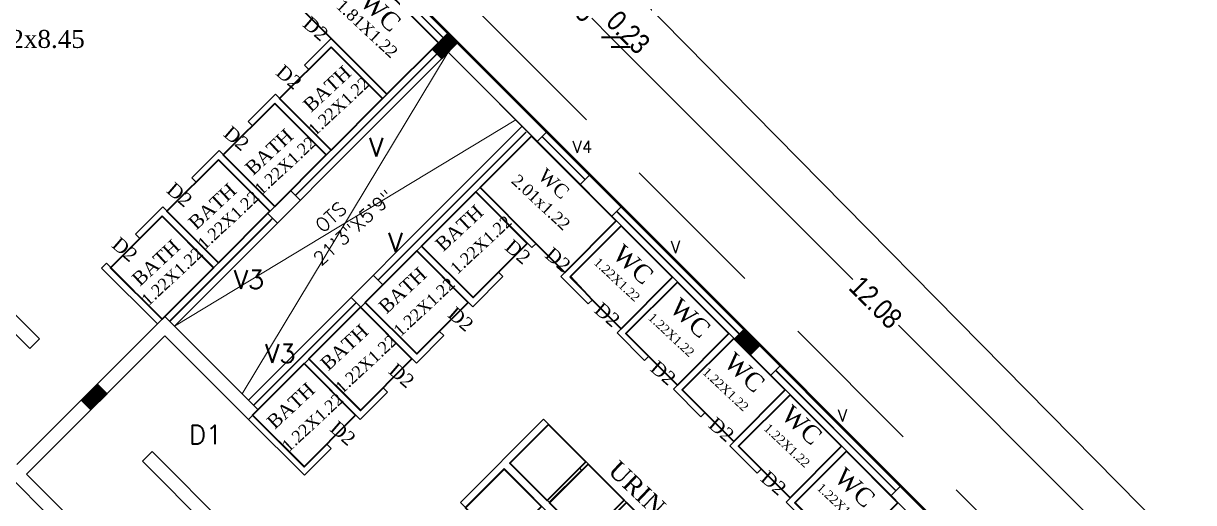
# Model space of a CAD drawing. Header units: metres. Extents: x 43 to 977, y 102 to 459.
# Drawn here: x 578.72 to 598.31, y 241.46 to 249.47 of the extents above; entities that cross this region are included whole.
import ezdxf

# ---------------------------------------------------------------- set-up
doc = ezdxf.new("R2010")
doc.units = ezdxf.units.M
doc.header["$MEASUREMENT"] = 0
doc.header["$PDMODE"] = 3
doc.linetypes.add('HIDDEN', pattern=[0.375, 0.25, -0.125])
doc.layers.get('0').update_dxf_attribs({"lineweight": 0})
doc.layers.get('Defpoints').update_dxf_attribs({"lineweight": 0})
doc.layers.add('BLK_1_FLR_1_BLT_UP_AREA_EXISTING', color=10, linetype='Continuous')
for name, color, linetype, lineweight in [('BLK_1_FLR_1_URINAL', 4, 'Continuous', 35), ('BLK_1_FLR_1_WATER_CLOSET', 4, 'Continuous', 35), ('Column', 1, 'Continuous', 0), ('fence', 15, 'Continuous', 0), ('hatch', 7, 'Continuous', 0), ('ILAND', 7, 'Continuous', 0), ('TEXT', 130, 'Continuous', 0), ('WALL', 7, 'Continuous', 0), ('WIN', 13, 'Continuous', 0)]:
    doc.layers.add(name, color=color, linetype=linetype, lineweight=lineweight)
doc.styles.get("Standard").update_dxf_attribs({"font": 'romans.shx'})
doc.styles.add('style2', font='romantic.ttf')
doc.styles.add('visa', font='swissc.ttf')
doc.dimstyles.new('o3', dxfattribs={"dimscale": 0.23, "dimtxt": 0.9, "dimasz": 1, "dimexe": 5, "dimexo": 9, "dimgap": 0.23, "dimtad": 0, "dimzin": 3, "dimdsep": 46, "dimtxsty": 'visa', "dimblk": 'ARCHTICK', "dimcen": 0.09, "dimse1": 1, "dimse2": 1, "dimclrd": 7, "dimclre": 256, "dimclrt": 7, "dimadec": 0, "dimazin": 0, "dimtfac": 0.23, "dimtofl": 0, "dimtmove": 2, "dimatfit": 1, "dimldrblk": 'ARCHTICK', "dimfxl": 0, "dimtolj": 1, "dimtzin": 0, "dimarcsym": 0})
pattern_1 = [(135, (5956.3322182, 1819.7044425), (0.0022447263868, 0.0022447263868), [])]

# ---------------------------------------------------------------- blocks, each defined once
blk = doc.blocks.new('_ArchTick')
at = {"color": 0, "const_width": 0.15}
blk.add_lwpolyline([(-0.5, -0.5), (0.5, 0.5)], dxfattribs=at)
blk = doc.blocks.new('*D217')
at = {"layer": 'Defpoints', "color": 0, "lineweight": 30}
for p in [(577.964, 255.262), (587.158, 250.639), (584.495, 247.976)]:
    blk.add_point(p, dxfattribs=at)
at = {"layer": 'WALL', "color": 7, "lineweight": -2}
for p, q in [((580.249, 257.548), (583.397, 254.4)), ((587.158, 250.639), (584.01, 253.787))]:
    blk.add_line(p, q, dxfattribs=at)
at = {"layer": 'WALL', "color": 7, "lineweight": -2, "xscale": 0.23, "yscale": 0.23, "zscale": 0.23}
for p, rotation in [((580.249, 257.548), 135.0000000061167), ((587.158, 250.639), 315.0000000061167)]:
    blk.add_blockref('_ArchTick', p, dxfattribs=dict(at, rotation=rotation))
at = {"layer": 'WALL', "color": 7, "insert": (583.704, 254.093), "char_height": 0.345, "attachment_point": 5, "rotation": 315, "style": 'visa'}
blk.add_mtext('\\A1;9.77', dxfattribs=at)
blk = doc.blocks.new('*D218')
at = {"layer": 'Defpoints', "color": 0, "lineweight": 30}
for p in [(587.32, 250.477), (584.495, 247.976), (584.686, 247.843)]:
    blk.add_point(p, dxfattribs=at)
at = {"layer": 'WALL', "color": 7, "lineweight": -2}
blk.add_line((587.158, 250.639), (587.32, 250.477), dxfattribs=at)
at = {"layer": 'WALL', "color": 7, "lineweight": -2, "xscale": 0.23, "yscale": 0.23, "zscale": 0.23}
for p, rotation in [((587.158, 250.639), 135.0000000061167), ((587.32, 250.477), 315.0000000061167)]:
    blk.add_blockref('_ArchTick', p, dxfattribs=dict(at, rotation=rotation))
at = {"layer": 'WALL', "color": 7, "insert": (587.419, 250.719), "char_height": 0.345, "attachment_point": 5, "rotation": 315, "style": 'visa'}
blk.add_mtext('\\A1;0.23', dxfattribs=at)
blk = doc.blocks.new('*D219')
at = {"layer": 'Defpoints', "color": 0, "lineweight": 30}
for p in [(588.558, 249.239), (584.686, 247.843), (585.775, 246.456)]:
    blk.add_point(p, dxfattribs=at)
at = {"layer": 'WALL', "color": 7, "lineweight": -2}
for p, q in [((587.32, 250.477), (587.639, 250.158)), ((588.558, 249.239), (588.238, 249.559))]:
    blk.add_line(p, q, dxfattribs=at)
at = {"layer": 'WALL', "color": 7, "lineweight": -2, "xscale": 0.23, "yscale": 0.23, "zscale": 0.23}
for p, rotation in [((587.32, 250.477), 135.0000000061167), ((588.558, 249.239), 315.0000000061167)]:
    blk.add_blockref('_ArchTick', p, dxfattribs=dict(at, rotation=rotation))
at = {"layer": 'WALL', "color": 7, "insert": (587.939, 249.858), "char_height": 0.345, "attachment_point": 5, "rotation": 315, "style": 'visa'}
blk.add_mtext('\\A1;1.75', dxfattribs=at)
blk = doc.blocks.new('*D220')
at = {"layer": 'Defpoints', "color": 0, "lineweight": 30}
for p in [(588.719, 249.077), (585.775, 246.456), (585.953, 246.311)]:
    blk.add_point(p, dxfattribs=at)
at = {"layer": 'WALL', "color": 7, "lineweight": -2}
blk.add_line((588.558, 249.239), (588.719, 249.077), dxfattribs=at)
at = {"layer": 'WALL', "color": 7, "lineweight": -2, "xscale": 0.23, "yscale": 0.23, "zscale": 0.23}
for p, rotation in [((588.558, 249.239), 135.0000000061167), ((588.719, 249.077), 315.0000000061167)]:
    blk.add_blockref('_ArchTick', p, dxfattribs=dict(at, rotation=rotation))
at = {"layer": 'WALL', "color": 7, "insert": (588.847, 249.325), "char_height": 0.345, "attachment_point": 5, "rotation": 315, "style": 'visa'}
blk.add_mtext('\\A1;0.23', dxfattribs=at)
blk = doc.blocks.new('*D221')
at = {"layer": 'Defpoints', "color": 0, "lineweight": 30}
for p in [(585.953, 246.311), (597.259, 240.538), (594.918, 238.196)]:
    blk.add_point(p, dxfattribs=at)
at = {"layer": 'WALL', "color": 7, "lineweight": -2}
for p, q in [((588.719, 249.077), (592.608, 245.189)), ((597.259, 240.538), (593.371, 244.426))]:
    blk.add_line(p, q, dxfattribs=at)
at = {"layer": 'WALL', "color": 7, "lineweight": -2, "xscale": 0.23, "yscale": 0.23, "zscale": 0.23}
for p, rotation in [((588.719, 249.077), 135.0000000061167), ((597.259, 240.538), 315.0000000061167)]:
    blk.add_blockref('_ArchTick', p, dxfattribs=dict(at, rotation=rotation))
at = {"layer": 'WALL', "color": 7, "insert": (592.989, 244.807), "char_height": 0.345, "attachment_point": 5, "rotation": 315, "style": 'visa'}
blk.add_mtext('\\A1;12.08', dxfattribs=at)
blk = doc.blocks.new('*D223')
at = {"layer": 'Defpoints', "color": 0, "lineweight": 30}
for p in [(569.811, 263.623), (598.148, 240.67), (595.255, 237.818)]:
    blk.add_point(p, dxfattribs=at)
at = {"layer": 'WALL', "color": 7, "lineweight": -2}
for p, q in [((572.704, 266.476), (585.041, 253.963)), ((598.148, 240.67), (585.81, 253.183))]:
    blk.add_line(p, q, dxfattribs=at)
at = {"layer": 'WALL', "color": 7, "lineweight": -2, "xscale": 0.23, "yscale": 0.23, "zscale": 0.23}
for p, rotation in [((572.704, 266.476), 134.5962407876201), ((598.148, 240.67), 314.5962407876201)]:
    blk.add_blockref('_ArchTick', p, dxfattribs=dict(at, rotation=rotation))
at = {"layer": 'WALL', "color": 7, "insert": (585.426, 253.573), "char_height": 0.345, "attachment_point": 5, "rotation": 314.5962, "style": 'visa'}
blk.add_mtext('\\A1;36.24', dxfattribs=at)

msp = doc.modelspace()

# ---------------------------------------------------------------- hatches: boundary and pattern name
at = {"layer": 'hatch'}
h = msp.add_hatch(dxfattribs=at)
h.set_pattern_fill('ANSI31', color=256, scale=0.025396, angle=90, style=0)
h.set_pattern_definition(pattern_1)
h.paths.add_polyline_path([(585.563, 249.04391), (585.72462, 248.88229), (585.99399, 249.15165), (585.83237, 249.31327)])
h = msp.add_hatch(dxfattribs=at)
h.set_pattern_fill('ANSI31', color=256, scale=0.025396, angle=90, style=0)
h.set_pattern_definition(pattern_1)
h.paths.add_polyline_path([(585.563, 249.04391), (585.72462, 248.88229), (585.99399, 249.15165), (585.83237, 249.31327)])
h = msp.add_hatch(dxfattribs=at)
h.set_pattern_fill('ANSI31', color=256, scale=0.025396, angle=180, style=0)
h.set_pattern_definition([(225, (5961.393862, -1326.462779), (0.0022447263868, -0.0022447263868), [])])
h.paths.add_polyline_path([(590.89401, 243.92839), (591.05563, 244.09001), (590.78626, 244.35938), (590.62464, 244.19776)])
h = msp.add_hatch(dxfattribs=at)
h.set_pattern_fill('ANSI31', color=256, scale=0.025396, angle=90, style=0)
h.set_pattern_definition([(135, (5950.460014, 1813.8322383), (0.0022447263868, 0.0022447263868), [])])
h.paths.add_polyline_path([(579.69079, 243.1717), (579.85241, 243.01008), (580.12178, 243.27945), (579.96016, 243.44107)])

# ---------------------------------------------------------------- linework, layer by layer
at = {"layer": 'BLK_1_FLR_1_BLT_UP_AREA_EXISTING', "color": 26, "lineweight": 50}
msp.add_lwpolyline([(544.84303, 239.04831), (570.46811, 264.67339), (596.09318, 239.04831), (583.94261, 226.89774)], dxfattribs=at)
at = {"layer": 'BLK_1_FLR_1_URINAL', "color": 235, "lineweight": 35, "ltscale": 20}
for points in [[(588.13765, 242.13785), (587.51321, 242.76228), (586.86673, 242.1158), (587.49116, 241.49137)], [(586.76885, 242.01793), (586.12237, 241.37144), (586.74681, 240.74701), (587.39329, 241.39349)], [(588.17356, 242.10193), (587.52708, 241.45545), (588.13356, 240.84898), (588.78004, 241.49546)], [(588.81595, 241.45954), (588.16947, 240.81306), (588.77595, 240.20659), (589.42243, 240.85307)]]:
    msp.add_lwpolyline(points, close=True, dxfattribs=at)
at = {"layer": 'BLK_1_FLR_1_WATER_CLOSET', "color": 2, "lineweight": 35, "ltscale": 20}
for points in [[(584.25118, 250.56623), (583.3892, 249.70425), (583.869, 249.22445), (583.87247, 249.22099), (584.80627, 248.28718), (585.66825, 249.14916)], [(583.87247, 249.07733), (583.01049, 248.21535), (583.87247, 247.35338), (584.73444, 248.21535)], [(582.92968, 248.13454), (582.06771, 247.27257), (582.92968, 246.41059), (583.79166, 247.27257)], [(581.9869, 247.19176), (581.12492, 246.32978), (581.9869, 245.46781), (582.84887, 246.32978)], [(581.04411, 246.24897), (580.18214, 245.387), (581.04411, 244.52502), (581.90609, 245.387)]]:
    msp.add_lwpolyline(points, close=True, dxfattribs=at)
at = {"layer": 'BLK_1_FLR_1_WATER_CLOSET', "color": 1, "lineweight": 35, "ltscale": 20}
for points in [[(587.22881, 247.58859), (586.36684, 246.72662), (587.30065, 245.79281), (587.78551, 245.30795), (588.64748, 246.16992)], [(587.15698, 245.79281), (586.29501, 246.65479), (585.38814, 245.74792), (586.25011, 244.88594)], [(589.59027, 245.22714), (588.72829, 246.08911), (587.87875, 245.23957), (588.24343, 244.85003), (588.72829, 244.36516)], [(586.1693, 244.80513), (585.30733, 245.66711), (584.44535, 244.80513), (585.30733, 243.94316)], [(589.67108, 245.14633), (588.8091, 244.28435), (589.18622, 243.90724), (589.67108, 243.42238), (590.53305, 244.28435)], [(585.22652, 243.86235), (584.36454, 244.72432), (583.50257, 243.86235), (584.36454, 243.00037)], [(590.61386, 244.20354), (589.75189, 243.34157), (590.129, 242.96446), (590.61386, 242.47959), (591.47584, 243.34157)], [(584.28373, 242.91956), (583.42176, 243.78154), (582.55978, 242.91956), (583.42176, 242.05759)], [(591.55665, 243.26076), (590.69467, 242.39878), (591.07179, 242.02167), (591.55665, 241.53681), (592.41862, 242.39878)], [(592.49943, 242.31797), (591.63746, 241.456), (592.01457, 241.07889), (592.49943, 240.59402), (593.36141, 241.456)]]:
    msp.add_lwpolyline(points, close=True, dxfattribs=at)
at = {"layer": 'Column'}
for points in [[(585.563, 249.04391), (585.83237, 249.31327), (585.99399, 249.15165), (585.72462, 248.88229), (585.563, 249.04391)], [(590.62464, 244.19776), (590.89401, 243.92839), (591.05563, 244.09001), (590.78626, 244.35938), (590.62464, 244.19776)], [(579.69079, 243.1717), (579.96016, 243.44107), (580.12178, 243.27945), (579.85241, 243.01008), (579.69079, 243.1717)]]:
    msp.add_lwpolyline(points, dxfattribs=at)
at = {"layer": 'fence', "linetype": 'HIDDEN', "ltscale": 10}
msp.add_line((570.47018, 265.53744), (596.95723, 239.05038), dxfattribs=at)
at = {"layer": 'ILAND', "color": 5, "ltscale": 45}
msp.add_line((580.59766, 245.94618), (580.6695, 245.87435), dxfattribs=at)
at = {"layer": 'WALL'}
for p, q in [((572.78198, 250.40376), (578.99044, 244.1953)), ((585.23976, 249.58264), (585.67075, 249.15165)), ((585.40138, 249.74426), (585.83237, 249.31327)), ((583.87496, 249.22348), (583.42602, 248.77454)), ((583.87496, 249.22348), (584.80877, 248.28968)), ((585.83237, 249.31327), (585.99399, 249.15165)), ((585.83237, 249.31327), (585.99399, 249.15165)), ((578.61333, 242.09423), (585.563, 249.04391)), ((581.09125, 244.57216), (585.67075, 249.15165)), ((581.09125, 244.57216), (585.67049, 249.1514)), ((581.0915, 244.57241), (585.67075, 249.15165)), ((581.0915, 244.57241), (585.67075, 249.15165)), ((581.25312, 244.41079), (585.83237, 248.99003)), ((581.25312, 244.41079), (585.83237, 248.99003)), ((583.87496, 249.07982), (583.49785, 248.70271)), ((583.87496, 249.07982), (584.73694, 248.21785)), ((584.09118, 249.00727), (584.80877, 248.28968)), ((585.83237, 248.99003), (588.19606, 246.62634)), ((585.99399, 249.15165), (586.42497, 248.72067)), ((584.01935, 248.93544), (584.73694, 248.21785)), ((583.42602, 248.77454), (583.49785, 248.70271)), ((582.94116, 248.28968), (582.48323, 247.83175)), ((582.94116, 248.28968), (583.87496, 247.35587)), ((582.93218, 248.13704), (582.55507, 247.75992)), ((582.93218, 248.13704), (583.79415, 247.27506)), ((582.48323, 247.83175), (582.55507, 247.75992)), ((582.49142, 243.1725), (587.07066, 247.75174)), ((587.32186, 247.50053), (587.48349, 247.66215)), ((582.49142, 242.84926), (587.23228, 247.59012)), ((581.99837, 247.34689), (581.54045, 246.88897)), ((581.99837, 247.34689), (582.93218, 246.41309)), ((581.98939, 247.19425), (581.61228, 246.81714)), ((581.98939, 247.19425), (582.85137, 246.33228)), ((581.54045, 246.88897), (581.61228, 246.81714)), ((587.98057, 246.84183), (588.57318, 246.24922)), ((588.04242, 246.77998), (588.20404, 246.9416)), ((588.7348, 246.41084), (588.14219, 247.00345)), ((583.35717, 246.51484), (583.19555, 246.67646)), ((586.29847, 246.65631), (587.23228, 245.72251)), ((586.3703, 246.72815), (587.30411, 245.79434)), ((581.05559, 246.40411), (580.59766, 245.94618)), ((581.04661, 246.25147), (580.6695, 245.87435)), ((581.04661, 246.25147), (581.90858, 245.38949)), ((581.05559, 246.40411), (581.98939, 245.4703)), ((582.97682, 246.13449), (582.8152, 246.29611)), ((588.57318, 246.24922), (588.7348, 246.41084)), ((588.57318, 246.24922), (588.7348, 246.41084)), ((588.57318, 246.24922), (591.23318, 243.58922)), ((588.7348, 246.41084), (591.3948, 243.75084)), ((587.71714, 245.23765), (588.65095, 246.17145)), ((587.86978, 245.22867), (588.73176, 246.09064)), ((587.23228, 245.86617), (587.30411, 245.79434)), ((577.10487, 245.75763), (578.82882, 244.03368)), ((585.31079, 245.66864), (586.2446, 244.73483)), ((585.3916, 245.74945), (586.25358, 244.88747)), ((587.23228, 245.72251), (587.30411, 245.79434)), ((580.1128, 245.46132), (580.03199, 245.38051)), ((580.1128, 245.46132), (581.04661, 244.52752)), ((580.03199, 245.38051), (580.9658, 244.44671)), ((586.25358, 244.88747), (586.67559, 245.30948)), ((586.67559, 245.30948), (586.74742, 245.23765)), ((586.2446, 244.73483), (586.74742, 245.23765)), ((587.71714, 245.23765), (588.17506, 244.77972)), ((587.86978, 245.22867), (588.24689, 244.85155)), ((588.65992, 244.29486), (589.59373, 245.22867)), ((588.81257, 244.28588), (589.67454, 245.14786)), ((584.36801, 244.72585), (584.20639, 244.88747)), ((584.36801, 244.72585), (585.30181, 243.79204)), ((584.44882, 244.80666), (585.31079, 243.94469)), ((588.17506, 244.77972), (588.24689, 244.85155)), ((578.61333, 242.09423), (580.92988, 244.41079)), ((581.25312, 244.41079), (582.65304, 243.01088)), ((585.31079, 243.94469), (585.68791, 244.3218)), ((585.68791, 244.3218), (585.75974, 244.24997)), ((588.65992, 244.29486), (589.11785, 243.83694)), ((588.81257, 244.28588), (589.18968, 243.90877)), ((589.60271, 243.35208), (590.53652, 244.28588)), ((578.77495, 241.93261), (581.0915, 244.24917)), ((578.82882, 244.03368), (578.99044, 244.1953)), ((581.0915, 244.24917), (582.49142, 242.84926)), ((585.30181, 243.79204), (585.75974, 244.24997)), ((589.75535, 243.3431), (590.61733, 244.20507)), ((589.11785, 243.83694), (589.18968, 243.90877)), ((583.42522, 243.78307), (584.35903, 242.84926)), ((583.50603, 243.86388), (584.36801, 243.0019)), ((591.23318, 243.58922), (591.3948, 243.75084)), ((576.94998, 243.43434), (580.01404, 240.37028)), ((584.35903, 242.84926), (584.81695, 243.30718)), ((584.36801, 243.0019), (584.74512, 243.37901)), ((584.74512, 243.37901), (584.81695, 243.30718)), ((589.60271, 243.35208), (590.06063, 242.89415)), ((589.75535, 243.3431), (590.13246, 242.96598)), ((590.54549, 242.40929), (591.4793, 243.3431)), ((590.54549, 242.40929), (591.4793, 243.3431)), ((590.69814, 242.40031), (591.56011, 243.26229)), ((590.69814, 242.40031), (591.56011, 243.26229)), ((582.56325, 242.92109), (583.42522, 242.05912)), ((590.06063, 242.89415), (590.13246, 242.96598)), ((582.49142, 242.84926), (583.42522, 241.91545)), ((586.03989, 241.4601), (587.43073, 242.85093)), ((586.86506, 242.12364), (587.51154, 242.77012)), ((587.43073, 242.85093), (590.80431, 239.47736)), ((583.42522, 242.05912), (583.80234, 242.43623)), ((583.42522, 241.91545), (583.87417, 242.3644)), ((583.80234, 242.43623), (583.87417, 242.3644)), ((590.54549, 242.40929), (591.00342, 241.95137)), ((590.69814, 242.40031), (591.07525, 242.0232)), ((591.48828, 241.46651), (592.42209, 242.40031)), ((591.48828, 241.46651), (592.42209, 242.40031)), ((591.64092, 241.45753), (592.5029, 242.3195)), ((591.64092, 241.45753), (592.5029, 242.3195)), ((580.71439, 242.14811), (580.87601, 242.30973)), ((580.71439, 242.14811), (582.1151, 240.7474)), ((580.87601, 242.30973), (589.95368, 233.23205)), ((586.86506, 242.12364), (590.07702, 238.91169)), ((578.77495, 241.93261), (580.17566, 240.5319)), ((586.1207, 241.37929), (586.76719, 242.02577)), ((589.97914, 238.81381), (586.76719, 242.02577)), ((588.02823, 242.03794), (587.4895, 241.49921)), ((588.06415, 242.00203), (587.52541, 241.46329)), ((588.02823, 242.03794), (588.06415, 242.00203)), ((591.00342, 241.95137), (591.07525, 242.0232)), ((593.19282, 241.95282), (593.78543, 241.36021)), ((593.62381, 241.19859), (593.0312, 241.7912)), ((589.41347, 238.08652), (586.03989, 241.4601)), ((591.48828, 241.46651), (591.9462, 241.00858)), ((591.64092, 241.45753), (592.01803, 241.08041))]:
    msp.add_line(p, q, dxfattribs=at)
at = {"layer": 'WIN', "color": 7, "lineweight": 9}
for p, q in [((585.83237, 248.99003), (582.38447, 243.27945)), ((581.25312, 244.41079), (586.96371, 247.85869))]:
    msp.add_line(p, q, dxfattribs=at)
at = {"layer": 'WIN', "color": 7}
for p, q in [((586.42497, 248.72067), (588.14219, 247.00345)), ((587.98057, 246.84183), (586.69434, 248.12806)), ((588.20404, 246.9416), (587.48349, 247.66215)), ((587.32186, 247.50053), (588.04242, 246.77998)), ((590.3712, 244.4512), (588.57318, 246.24922)), ((588.7348, 246.41084), (590.53282, 244.61282)), ((584.74102, 245.09886), (584.5794, 245.26048)), ((581.25312, 244.41079), (581.09125, 244.57216)), ((591.3948, 243.75084), (593.19282, 241.95282)), ((593.0312, 241.7912), (591.23318, 243.58922)), ((593.40832, 241.73732), (593.2467, 241.5757))]:
    msp.add_line(p, q, dxfattribs=at)
at = {"layer": 'WIN', "const_width": 0.0254}
for points in [[(585.75156, 249.23246), (583.60335, 251.38067)], [(585.64444, 248.96373), (583.27636, 246.59565)], [(587.13839, 247.65785), (584.66021, 245.17967)], [(588.12323, 246.86079), (587.40268, 247.58134)], [(588.65399, 246.33003), (590.70545, 244.27857)], [(582.89601, 246.2153), (581.17206, 244.49135)], [(584.29022, 244.80075), (582.57669, 243.08722)], [(591.31399, 243.67003), (593.32751, 241.65651)]]:
    msp.add_lwpolyline(points, dxfattribs=at)

# ---------------------------------------------------------------- texts
at = {"layer": 'TEXT', "color": 4, "style": 'style2'}
for s, height, rotation, p in [('WC', 0.3, 316.979851, (584.33383, 249.80708)), ('1.81X1.22', 0.2, 316.979851, (583.94185, 249.74886)), ('D2', 0.23, 319.200057, (583.38028, 249.43765)), ('D2', 0.23, 319.200057, (582.9313, 248.62688)), ('BATH', 0.23, 42.890791, (583.53726, 247.97424)), ('1.22X1.22', 0.2, 42.890791, (583.60291, 247.5816)), ('D2', 0.23, 319.200057, (582.05315, 247.60266)), ('BATH', 0.23, 42.890791, (582.56663, 246.91851)), ('1.22X1.22', 0.2, 42.890791, (582.70413, 246.58737)), ('WC', 0.23, 316.979851, (587.31899, 246.8995)), ('D2', 0.23, 319.200057, (581.10066, 246.65962)), ('2.01x1.22', 0.2, 316.979851, (586.87618, 246.82071)), ('BATH', 0.23, 42.890791, (581.61629, 246.00767)), ('1.22X1.22', 0.2, 42.890791, (581.75378, 245.67653)), ('BATH', 0.23, 42.890791, (585.74985, 245.64481)), ('1.22X1.22', 0.2, 42.890791, (585.98142, 245.26267)), ('D2', 0.23, 319.200057, (580.18428, 245.74394)), ('BATH', 0.23, 42.890791, (580.67204, 245.0648)), ('D2', 0.23, 319.200057, (586.76425, 245.7042)), ('1.22X1.22', 0.2, 42.890791, (580.80954, 244.73365)), ('D2', 0.23, 319.200057, (587.43428, 245.57386)), ('WC', 0.3, 316.979851, (588.56169, 245.58086)), ('1.22X1.22', 0.15, 316.979851, (588.25905, 245.45843)), ('BATH', 0.23, 42.890791, (584.80012, 244.60309)), ('1.22X1.22', 0.2, 42.890791, (585.03169, 244.22095)), ('WC', 0.3, 316.979851, (589.51657, 244.68399)), ('D2', 0.23, 319.200057, (585.8085, 244.57806)), ('D2', 0.23, 319.200057, (588.26094, 244.6528)), ('1.22X1.22', 0.15, 316.979851, (589.16883, 244.53492)), ('BATH', 0.23, 42.890791, (583.82559, 243.65081)), ('1.22X1.22', 0.2, 42.890791, (584.05716, 243.26867)), ('WC', 0.3, 316.979851, (590.42559, 243.77249)), ('D2', 0.23, 319.200057, (584.81803, 243.6349)), ('D2', 0.23, 319.200057, (589.19701, 243.67774)), ('1.22X1.22', 0.15, 316.979851, (590.07786, 243.62342)), ('BATH', 0.23, 42.890791, (582.93014, 242.67383)), ('1.22X1.22', 0.2, 42.890791, (583.16171, 242.29169)), ('WC', 0.3, 316.979851, (591.38478, 242.89411)), ('D2', 0.23, 319.200057, (583.83512, 242.66972)), ('D2', 0.23, 319.200057, (590.1723, 242.73145)), ('1.22X1.22', 0.15, 316.979851, (591.10432, 242.68396)), ('URINALS', 0.3, 316.593219, (588.48957, 241.96636)), ('D2', 0.23, 319.200057, (591.0446, 241.83546)), ('WC', 0.3, 316.979851, (592.27184, 241.84794)), ('1.22X1.22', 0.15, 316.979851, (591.99217, 241.68693))]:
    msp.add_text(s, height=height, rotation=rotation, dxfattribs=at).set_placement(p)
msp.add_text('6.92x8.45', height=0.3, dxfattribs=at).set_placement((577.93714, 249.06335))
at = {"layer": 'WALL'}
for s, height, p in [('V', 0.31304, (584.50718, 247.24765)), ('V4', 0.203169, (587.91257, 247.30854)), ('V', 0.31304, (584.82826, 245.65458)), ('V', 0.20317, (589.55705, 245.63114)), ('V3', 0.313036, (582.24103, 245.03284)), ('V3', 0.313036, (582.76589, 243.79401)), ('V', 0.20317, (592.35367, 242.81167)), ('D1', 0.313036, (581.49531, 242.43717))]:
    msp.add_text(s, height=height, dxfattribs=at).set_placement(p)
at = {"layer": 'WIN', "lineweight": 9}
for s, p in [('21\'3"X5\'9"', (583.70318, 245.40388)), ('OTS', (583.73567, 245.95793))]:
    msp.add_text(s, height=0.228566, rotation=42.595479, dxfattribs=at).set_placement(p)

# ---------------------------------------------------------------- dimensions: what is measured, and where the dimension line sits
at = {"layer": 'WALL'}
dim = msp.add_aligned_dim(p1=(569.81056, 263.62347), p2=(595.25505, 237.81781), distance=4.06278, dimstyle='o3', override={"dimtxt": 1.5, "dimpost": '\\X'}, dxfattribs=at)
dim.commit()
dim.dimension.update_dxf_attribs({"geometry": '*D223', "text_midpoint": (585.4258, 253.57314)})
for base, p1, p2, picture, middle in [((587.15794, 250.63884), (577.96387, 255.2624), (584.49523, 247.97614), '*D217', (583.70353, 254.09325)), ((588.55785, 249.23893), (584.68573, 247.84339), (585.77453, 246.45562), '*D219', (587.9387, 249.85808)), ((597.25921, 240.53758), (585.9528, 246.31064), (594.91785, 238.19622), '*D221', (592.98934, 244.80744))]:
    dim = msp.add_linear_dim(base=base, p1=p1, p2=p2, angle=135, dimstyle='o3', override={"dimtxt": 1.5, "dimpost": '\\X'}, dxfattribs=at)
    dim.commit()
    dim.dimension.update_dxf_attribs({"geometry": picture, "text_midpoint": middle})
for base, p1, p2, picture, middle in [((587.31956, 250.47722), (584.49523, 247.97614), (584.68573, 247.84339), '*D218', (587.41874, 250.71851)), ((588.71947, 249.07731), (585.77453, 246.45562), (585.9528, 246.31064), '*D220', (588.8472, 249.32541))]:
    dim = msp.add_linear_dim(base=base, p1=p1, p2=p2, angle=135, dimstyle='o3', override={"dimtxt": 1.5, "dimpost": '\\X'}, dxfattribs=at)
    dim.commit()
    dim.dimension.update_dxf_attribs({"geometry": picture, "text_midpoint": middle, "dimtype": 160})

doc.saveas('drawing.dxf')
